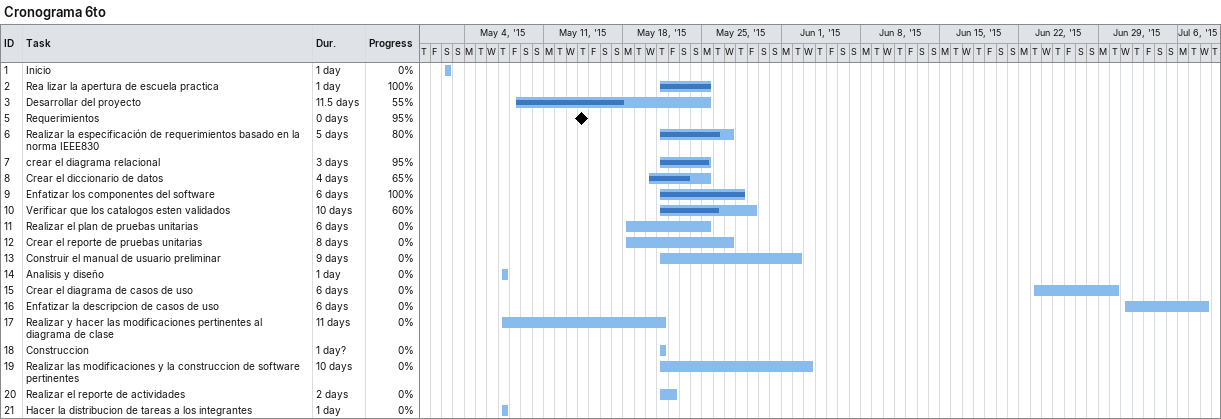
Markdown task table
Cronograma 6to

| ID | Task | Duration | Start | Finish | % complete |
|---|---|---|---|---|---|
| 1 | Inicio | 1d | 2015-05-02 | 2015-05-02 | 0 |
| 2 | Rea lizar la apertura de escuela practica | 1d | 2015-05-21 | 2015-05-25 | 100 |
| 3 | Desarrollar del proyecto | 11.5d | 2015-05-08 | 2015-05-25 | 55 |
| 5 | Requerimientos | 0d | 2015-05-14 | 2015-05-14 | 95 |
| 6 | Realizar la especificación de requerimientos basado en la norma IEEE830 | 5d | 2015-05-21 | 2015-05-27 | 80 |
| 7 | crear el diagrama relacional | 3d | 2015-05-21 | 2015-05-25 | 95 |
| 8 | Crear el diccionario de datos | 4d | 2015-05-20 | 2015-05-25 | 65 |
| 9 | Enfatizar los componentes del software | 6d | 2015-05-21 | 2015-05-28 | 100 |
| 10 | Verificar que los catalogos esten validados | 10d | 2015-05-21 | 2015-05-29 | 60 |
| 11 | Realizar el plan de pruebas unitarias | 6d | 2015-05-18 | 2015-05-25 | 0 |
| 12 | Crear el reporte de pruebas unitarias | 8d | 2015-05-18 | 2015-05-27 | 0 |
| 13 | Construir el manual de usuario preliminar | 9d | 2015-05-21 | 2015-06-02 | 0 |
| 14 | Analisis y diseño | 1d | 2015-05-07 | 2015-05-07 | 0 |
| 15 | Crear el diagrama de casos de uso | 6d | 2015-06-23 | 2015-06-30 | 0 |
| 16 | Enfatizar la descripcion de casos de uso | 6d | 2015-07-01 | 2015-07-08 | 0 |
| 17 | Realizar y hacer las modificaciones pertinentes al diagrama de clase | 11d | 2015-05-07 | 2015-05-21 | 0 |
| 18 | Construccion | 1d? | 2015-05-21 | 2015-05-21 | 0 |
| 19 | Realizar las modificaciones y la construccion de software pertinentes | 10d | 2015-05-21 | 2015-06-03 | 0 |
| 20 | Realizar el reporte de actividades | 2d | 2015-05-21 | 2015-05-22 | 0 |
| 21 | Hacer la distribucion de tareas a los integrantes | 1d | 2015-05-07 | 2015-05-07 | 0 |
